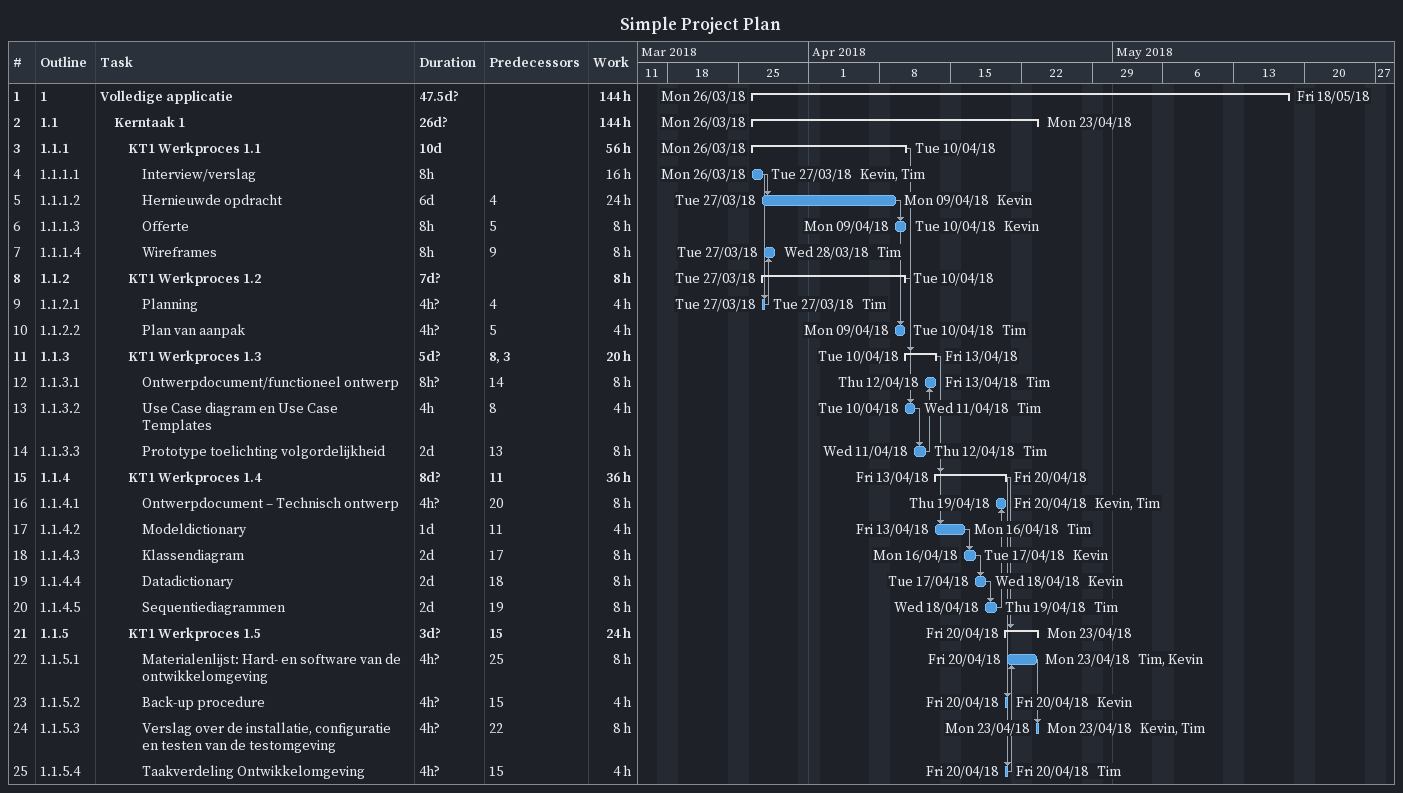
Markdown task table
Simple Project Plan

| ID | WBS | Task | Duration | Start | Finish | Predecessors | Resources | Work (h) |
|---|---|---|---|---|---|---|---|---|
| 1 | 1 | **Volledige applicatie** | 47.5d? | 2018-03-26 | 2018-05-18 |  |  | 144 |
| 2 | 1.1 | **Kerntaak 1** | 26d? | 2018-03-26 | 2018-04-23 |  |  | 144 |
| 3 | 1.1.1 | **KT1 Werkproces 1.1** | 10d | 2018-03-26 | 2018-04-10 |  |  | 56 |
| 4 | 1.1.1.1 | Interview/verslag | 8h | 2018-03-26 | 2018-03-27 |  | Kevin, Tim | 16 |
| 5 | 1.1.1.2 | Hernieuwde opdracht | 6d | 2018-03-27 | 2018-04-09 | 4 | Kevin | 24 |
| 6 | 1.1.1.3 | Offerte | 8h | 2018-04-09 | 2018-04-10 | 5 | Kevin | 8 |
| 7 | 1.1.1.4 | Wireframes | 8h | 2018-03-27 | 2018-03-28 | 9 | Tim | 8 |
| 8 | 1.1.2 | **KT1 Werkproces 1.2** | 7d? | 2018-03-27 | 2018-04-10 |  |  | 8 |
| 9 | 1.1.2.1 | Planning | 4h? | 2018-03-27 | 2018-03-27 | 4 | Tim | 4 |
| 10 | 1.1.2.2 | Plan van aanpak | 4h? | 2018-04-09 | 2018-04-10 | 5 | Tim | 4 |
| 11 | 1.1.3 | **KT1 Werkproces 1.3** | 5d? | 2018-04-10 | 2018-04-13 | 8, 3 |  | 20 |
| 12 | 1.1.3.1 | Ontwerpdocument/functioneel ontwerp | 8h? | 2018-04-12 | 2018-04-13 | 14 | Tim | 8 |
| 13 | 1.1.3.2 | Use Case diagram en Use Case Templates | 4h | 2018-04-10 | 2018-04-11 | 8 | Tim | 4 |
| 14 | 1.1.3.3 | Prototype toelichting volgordelijkheid | 2d | 2018-04-11 | 2018-04-12 | 13 | Tim | 8 |
| 15 | 1.1.4 | **KT1 Werkproces 1.4** | 8d? | 2018-04-13 | 2018-04-20 | 11 |  | 36 |
| 16 | 1.1.4.1 | Ontwerpdocument – Technisch ontwerp | 4h? | 2018-04-19 | 2018-04-20 | 20 | Kevin, Tim | 8 |
| 17 | 1.1.4.2 | Modeldictionary | 1d | 2018-04-13 | 2018-04-16 | 11 | Tim | 4 |
| 18 | 1.1.4.3 | Klassendiagram | 2d | 2018-04-16 | 2018-04-17 | 17 | Kevin | 8 |
| 19 | 1.1.4.4 | Datadictionary | 2d | 2018-04-17 | 2018-04-18 | 18 | Kevin | 8 |
| 20 | 1.1.4.5 | Sequentiediagrammen | 2d | 2018-04-18 | 2018-04-19 | 19 | Tim | 8 |
| 21 | 1.1.5 | **KT1 Werkproces 1.5** | 3d? | 2018-04-20 | 2018-04-23 | 15 |  | 24 |
| 22 | 1.1.5.1 | Materialenlijst: Hard- en software van de ontwikkelomgeving | 4h? | 2018-04-20 | 2018-04-23 | 25 | Tim, Kevin | 8 |
| 23 | 1.1.5.2 | Back-up procedure | 4h? | 2018-04-20 | 2018-04-20 | 15 | Kevin | 4 |
| 24 | 1.1.5.3 | Verslag over de installatie, configuratie en testen van de testomgeving | 4h? | 2018-04-23 | 2018-04-23 | 22 | Kevin, Tim | 8 |
| 25 | 1.1.5.4 | Taakverdeling Ontwikkelomgeving | 4h? | 2018-04-20 | 2018-04-20 | 15 | Tim | 4 |
